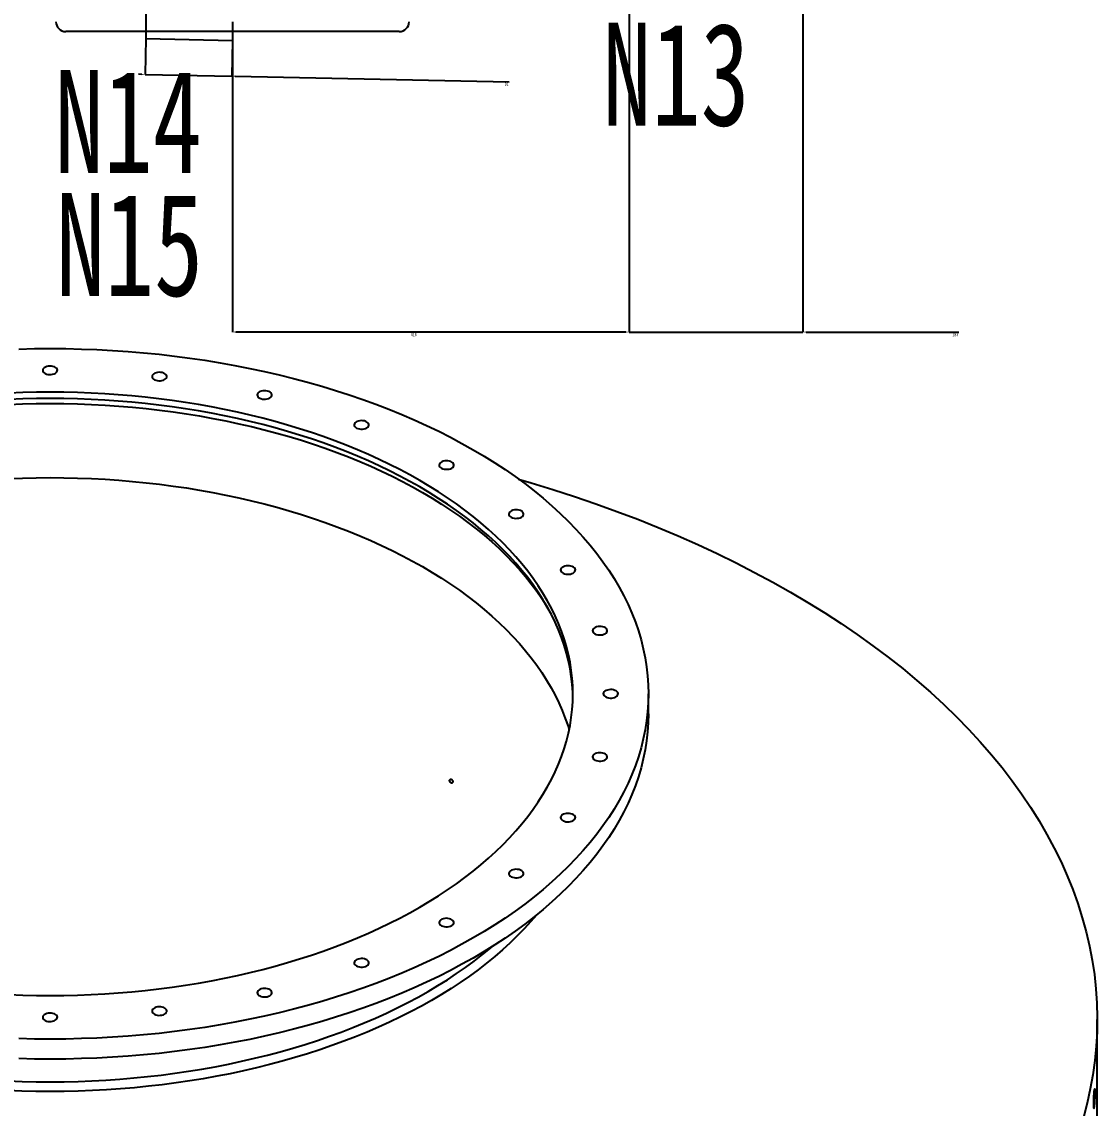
# Model space of a CAD drawing. Header units: millimetres. Extents: x -12403 to 8666, y -15213 to 13435.
# Drawn here: x 1464 to 2593, y -3204 to -2063 of the extents above; entities that cross this region are included whole.
import ezdxf

# ---------------------------------------------------------------- set-up
doc = ezdxf.new("R2010")
doc.units = ezdxf.units.MM
doc.header["$PDSIZE"] = -1
doc.layers.add('10', color=7, linetype='Continuous')
doc.styles.add('SLDTEXTSTYLE0', font='TXT', dxfattribs={"width": 0.7})
doc.dimstyles.new('SLDDIMSTYLE4', dxfattribs={"dimtxt": 3.5, "dimasz": 3.5, "dimexe": 0, "dimexo": 0.0625, "dimgap": 0.875, "dimtad": 2, "dimdec": 0, "dimrnd": 1e-09, "dimzin": 12, "dimdsep": 46, "dimtxsty": 'SLDTEXTSTYLE0', "dimcen": 0.09, "dimadec": 0, "dimazin": 3, "dimtfac": 1, "dimtdec": 0, "dimtmove": 0, "dimatfit": 0, "dimfxl": 0, "dimfrac": 2, "dimtolj": 1, "dimtzin": 12, "dimarcsym": 0})
doc.dimstyles.new('SLDDIMSTYLE5', dxfattribs={"dimtxt": 3.5, "dimasz": 3.5, "dimexe": 0, "dimexo": 0.0625, "dimgap": 0.875, "dimtad": 2, "dimdec": 0, "dimrnd": 1e-09, "dimzin": 12, "dimdsep": 46, "dimtxsty": 'SLDTEXTSTYLE0', "dimcen": 0.09, "dimadec": 0, "dimazin": 3, "dimtfac": 1, "dimtdec": 0, "dimtofl": 0, "dimtmove": 0, "dimatfit": 3, "dimfxl": 0, "dimfrac": 2, "dimtolj": 1, "dimtzin": 12, "dimarcsym": 0})

# ---------------------------------------------------------------- blocks, each defined once
blk = doc.blocks.new('_D_31')
at = {"layer": '10', "color": 0, "lineweight": -2, "transparency": 16777216}
for p, q in [((1594.4, -2080.6), (1593.7, -2118.2)), ((1685.5, -2082.5), (1684.7, -2120)), ((1590.2, -2118.1), (1586.7, -2118)), ((1593.7, -2118.2), (1684.7, -2120)), ((1688.2, -2120.1), (1975.8, -2125.9))]:
    blk.add_line(p, q, dxfattribs=at)
at = {"layer": '10', "color": 0, "transparency": 16777216}
for points in [[(1590.2, -2117.5), (1590.2, -2118.7), (1593.7, -2118.2)], [(1688.2, -2119.5), (1688.2, -2120.6), (1684.7, -2120)]]:
    blk.add_solid(points, dxfattribs=at)
at = {"layer": 'Defpoints', "color": 0, "transparency": 16777216}
for p in [(1594.4, -2080.6), (1685.5, -2082.4), (1684.7, -2120)]:
    blk.add_point(p, dxfattribs=at)
at = {"layer": '10', "color": 0, "transparency": 16777216, "insert": (1973.2, -2126.7), "char_height": 3.5, "attachment_point": 2, "rotation": 358.8436, "style": 'SLDTEXTSTYLE0'}
blk.add_mtext('\\A1;91', dxfattribs=at)
blk = doc.blocks.new('_D_32')
at = {"layer": '10', "color": 0, "lineweight": -2, "transparency": 16777216}
for p, q in [((2101.8, -1970.7), (2101.8, -2388.8)), ((1685.5, -2082.5), (1685.5, -2388.8)), ((2098.3, -2388.8), (1689, -2388.8))]:
    blk.add_line(p, q, dxfattribs=at)
at = {"layer": '10', "color": 0, "transparency": 16777216}
for points in [[(1689, -2388.3), (1689, -2389.4), (1685.5, -2388.8)], [(2098.3, -2388.3), (2098.3, -2389.4), (2101.8, -2388.8)]]:
    blk.add_solid(points, dxfattribs=at)
at = {"layer": 'Defpoints', "color": 0, "transparency": 16777216}
for p in [(2101.8, -1970.7), (1685.5, -2082.4), (1685.5, -2388.8)]:
    blk.add_point(p, dxfattribs=at)
at = {"layer": '10', "color": 0, "transparency": 16777216, "insert": (1875.7, -2389.7), "char_height": 3.5, "attachment_point": 2, "style": 'SLDTEXTSTYLE0'}
blk.add_mtext('\\A1;416', dxfattribs=at)
blk = doc.blocks.new('_D_33')
at = {"layer": '10', "color": 0, "lineweight": -2, "transparency": 16777216}
for p, q in [((2284.3, -1875.2), (2284.3, -2388.8)), ((2101.8, -1970.7), (2101.8, -2388.8)), ((2098.3, -2388.8), (2094.8, -2388.8)), ((2101.8, -2388.8), (2284.3, -2388.8)), ((2287.8, -2388.8), (2448.1, -2388.8))]:
    blk.add_line(p, q, dxfattribs=at)
at = {"layer": '10', "color": 0, "transparency": 16777216}
for points in [[(2098.3, -2388.3), (2098.3, -2389.4), (2101.8, -2388.8)], [(2287.8, -2388.3), (2287.8, -2389.4), (2284.3, -2388.8)]]:
    blk.add_solid(points, dxfattribs=at)
at = {"layer": 'Defpoints', "color": 0, "transparency": 16777216}
for p in [(2284.3, -1875.1), (2101.8, -1970.7), (2101.8, -2388.8)]:
    blk.add_point(p, dxfattribs=at)
at = {"layer": '10', "color": 0, "transparency": 16777216, "insert": (2444.4, -2389.7), "char_height": 3.5, "attachment_point": 2, "style": 'SLDTEXTSTYLE0'}
blk.add_mtext('\\A1;183', dxfattribs=at)

msp = doc.modelspace()

# ---------------------------------------------------------------- linework, layer by layer
at = {"color": 7, "linetype": 'Continuous', "lineweight": 25}
for p, q in [((1860.56, -2073.13), (1510.36, -2073.13)), ((2122.14, -2789.87), (2122.14, -2768.85)), ((2593.36, -5018.62), (2593.36, -3110.87)), ((2590.83, -3183.61), (2590.82, -3183.61))]:
    msp.add_line(p, q, dxfattribs=at)
at = {"color": 7, "linetype": 'Continuous', "lineweight": 25, "flags": 128}
for points in [[(1460.96, -2406.63), (1477.39, -2406.26), (1493.84, -2406.14), (1510.29, -2406.26), (1526.72, -2406.63), (1543.13, -2407.25), (1559.51, -2408.12), (1575.85, -2409.24), (1592.13, -2410.6), (1608.34, -2412.21), (1624.47, -2414.06), (1640.51, -2416.16), (1656.45, -2418.49), (1672.29, -2421.07), (1687.99, -2423.89), (1703.57, -2426.94), (1719, -2430.23), (1734.28, -2433.75), (1749.39, -2437.49), (1764.33, -2441.47), (1779.08, -2445.67), (1793.64, -2450.09), (1807.99, -2454.73), (1822.12, -2459.58), (1836.04, -2464.65), (1849.71, -2469.93), (1863.14, -2475.41), (1876.32, -2481.09), (1889.24, -2486.97), (1901.89, -2493.04), (1914.25, -2499.3), (1926.33, -2505.75), (1938.11, -2512.37), (1949.59, -2519.17), (1960.76, -2526.15), (1971.6, -2533.28), (1982.12, -2540.58), (1992.3, -2548.04), (2002.14, -2555.65), (2011.64, -2563.4), (2020.78, -2571.3), (2029.55, -2579.33), (2037.96, -2587.49), (2046, -2595.78), (2053.66, -2604.18), (2060.93, -2612.69), (2067.82, -2621.32), (2074.31, -2630.04), (2080.41, -2638.86), (2086.1, -2647.77), (2091.39, -2656.76), (2096.27, -2665.83), (2100.73, -2674.97), (2104.78, -2684.17), (2108.41, -2693.43), (2111.62, -2702.75), (2114.4, -2712.11), (2116.76, -2721.5), (2118.7, -2730.93), (2120.2, -2740.39), (2121.28, -2749.86), (2121.92, -2759.35), (2122.14, -2768.85), (2121.92, -2778.34), (2121.28, -2787.83), (2120.2, -2797.3), (2118.7, -2806.76), (2116.76, -2816.19), (2114.4, -2825.59), (2111.62, -2834.94), (2108.41, -2844.26), (2104.78, -2853.52), (2100.73, -2862.72), (2096.27, -2871.86), (2091.39, -2880.93), (2086.1, -2889.92), (2080.41, -2898.83), (2074.31, -2907.65), (2067.82, -2916.37), (2060.93, -2925), (2053.66, -2933.51), (2046, -2941.92), (2037.96, -2950.2), (2029.55, -2958.36), (2020.78, -2966.39), (2011.64, -2974.29), (2002.14, -2982.04), (1992.3, -2989.65), (1982.12, -2997.11), (1971.6, -3004.41), (1960.76, -3011.55), (1949.59, -3018.52), (1938.11, -3025.32), (1926.33, -3031.95), (1914.25, -3038.39), (1901.89, -3044.65), (1889.24, -3050.72), (1876.32, -3056.6), (1863.14, -3062.28), (1849.71, -3067.76), (1836.04, -3073.04), (1822.12, -3078.11), (1807.99, -3082.96), (1793.64, -3087.6), (1779.08, -3092.02), (1764.33, -3096.22), (1749.39, -3100.2), (1734.28, -3103.95), (1719, -3107.46), (1703.57, -3110.75), (1687.99, -3113.8), (1672.29, -3116.62), (1656.45, -3119.2), (1640.51, -3121.53), (1624.47, -3123.63), (1608.34, -3125.48), (1592.13, -3127.09), (1575.85, -3128.45), (1559.51, -3129.57), (1543.13, -3130.44), (1526.72, -3131.06), (1510.29, -3131.43), (1493.84, -3131.56), (1477.39, -3131.43), (1460.96, -3131.06)], [(1499.3, -2432.18), (1500.35, -2431.43), (1501.09, -2430.57), (1501.49, -2429.63), (1501.54, -2428.67), (1501.22, -2427.72), (1500.56, -2426.83), (1499.59, -2426.05), (1498.35, -2425.41), (1496.89, -2424.93), (1495.29, -2424.65), (1493.63, -2424.57), (1491.97, -2424.7), (1490.41, -2425.03), (1489, -2425.55), (1487.82, -2426.23), (1486.92, -2427.05), (1486.34, -2427.95), (1486.12, -2428.91), (1486.25, -2429.87), (1486.74, -2430.79), (1487.56, -2431.63), (1488.68, -2432.35), (1490.04, -2432.91), (1491.57, -2433.29), (1493.21, -2433.47), (1494.88, -2433.45), (1496.5, -2433.21), (1498, -2432.79), (1499.3, -2432.18)], [(1614.14, -2438.71), (1615.19, -2437.96), (1615.93, -2437.1), (1616.33, -2436.16), (1616.38, -2435.2), (1616.06, -2434.25), (1615.4, -2433.36), (1614.43, -2432.58), (1613.18, -2431.94), (1611.73, -2431.46), (1610.13, -2431.18), (1608.47, -2431.1), (1606.81, -2431.23), (1605.25, -2431.56), (1603.84, -2432.08), (1602.66, -2432.76), (1601.76, -2433.58), (1601.18, -2434.48), (1600.96, -2435.44), (1601.09, -2436.4), (1601.58, -2437.32), (1602.4, -2438.16), (1603.52, -2438.88), (1604.88, -2439.44), (1606.41, -2439.82), (1608.05, -2440), (1609.72, -2439.98), (1611.34, -2439.74), (1612.84, -2439.31), (1614.14, -2438.71)], [(1882.03, -2992.95), (1892.06, -2987), (1901.82, -2980.91), (1911.29, -2974.67), (1920.48, -2968.29), (1929.38, -2961.78), (1937.98, -2955.13), (1946.28, -2948.35), (1954.26, -2941.46), (1961.93, -2934.44), (1969.28, -2927.31), (1976.3, -2920.07), (1982.99, -2912.73), (1989.35, -2905.29), (1995.37, -2897.75), (2001.04, -2890.13), (2006.37, -2882.42), (2011.34, -2874.64), (2015.96, -2866.78), (2020.22, -2858.86), (2024.12, -2850.87), (2027.66, -2842.83), (2030.83, -2834.74), (2033.64, -2826.6), (2036.07, -2818.42), (2038.13, -2810.21), (2039.82, -2801.97), (2041.14, -2793.71), (2042.08, -2785.43), (2042.64, -2777.14), (2042.83, -2768.85), (2042.64, -2760.55), (2042.08, -2752.26), (2041.14, -2743.98), (2039.82, -2735.72), (2038.13, -2727.48), (2036.07, -2719.27), (2033.64, -2711.09), (2030.83, -2702.95), (2027.66, -2694.86), (2024.12, -2686.82), (2020.22, -2678.83), (2015.96, -2670.91), (2011.34, -2663.05), (2006.37, -2655.27), (2001.04, -2647.56), (1995.37, -2639.94), (1989.35, -2632.41), (1982.99, -2624.96), (1976.3, -2617.62), (1969.28, -2610.38), (1961.93, -2603.25), (1954.26, -2596.24), (1946.28, -2589.34), (1937.98, -2582.56), (1929.38, -2575.91), (1920.48, -2569.4), (1911.29, -2563.02), (1901.82, -2556.78), (1892.06, -2550.69), (1882.03, -2544.75), (1871.74, -2538.96), (1861.18, -2533.32), (1850.38, -2527.85), (1839.33, -2522.55), (1828.04, -2517.41), (1816.53, -2512.45), (1804.79, -2507.66), (1792.84, -2503.05), (1780.69, -2498.62), (1768.33, -2494.38), (1755.79, -2490.33), (1743.08, -2486.46), (1730.19, -2482.79), (1717.13, -2479.32), (1703.93, -2476.04), (1690.58, -2472.97), (1677.1, -2470.1), (1663.49, -2467.43), (1649.76, -2464.97), (1635.93, -2462.72), (1622, -2460.68), (1607.98, -2458.85), (1593.88, -2457.23), (1579.72, -2455.82), (1565.5, -2454.63), (1551.22, -2453.66), (1536.91, -2452.9), (1522.57, -2452.35), (1508.21, -2452.03), (1493.84, -2451.92), (1479.47, -2452.03), (1465.11, -2452.35), (1450.77, -2452.9)], [(1724.57, -2458.05), (1725.61, -2457.3), (1726.35, -2456.43), (1726.76, -2455.5), (1726.8, -2454.53), (1726.49, -2453.59), (1725.83, -2452.7), (1724.85, -2451.92), (1723.61, -2451.27), (1722.16, -2450.8), (1720.56, -2450.52), (1718.89, -2450.44), (1717.24, -2450.57), (1715.67, -2450.9), (1714.26, -2451.42), (1713.08, -2452.1), (1712.18, -2452.91), (1711.61, -2453.82), (1711.38, -2454.77), (1711.52, -2455.74), (1712.01, -2456.66), (1712.83, -2457.5), (1713.94, -2458.21), (1715.3, -2458.78), (1716.84, -2459.16), (1718.48, -2459.34), (1720.15, -2459.31), (1721.77, -2459.08), (1723.26, -2458.65), (1724.57, -2458.05)], [(1450.44, -2464.82), (1464.89, -2464.28), (1479.36, -2463.95), (1493.84, -2463.84), (1508.32, -2463.95), (1522.79, -2464.28), (1537.24, -2464.82), (1551.65, -2465.59), (1566.03, -2466.57), (1580.36, -2467.77), (1594.64, -2469.19), (1608.84, -2470.82), (1622.96, -2472.66), (1636.99, -2474.72), (1650.93, -2476.99), (1664.76, -2479.47), (1678.47, -2482.15), (1692.06, -2485.05), (1705.5, -2488.14), (1718.81, -2491.44), (1731.96, -2494.94), (1744.95, -2498.64), (1757.76, -2502.53), (1770.39, -2506.62), (1782.84, -2510.89), (1795.08, -2515.35), (1807.12, -2520), (1818.95, -2524.82), (1830.55, -2529.82), (1841.92, -2535), (1853.06, -2540.34), (1863.94, -2545.85), (1874.57, -2551.53), (1884.95, -2557.36), (1895.05, -2563.35), (1904.88, -2569.49), (1914.43, -2575.77), (1923.69, -2582.2), (1932.65, -2588.76), (1941.31, -2595.46), (1949.67, -2602.29), (1957.72, -2609.24), (1965.44, -2616.31), (1972.85, -2623.49), (1979.92, -2630.78), (1986.66, -2638.18), (1993.07, -2645.68), (1999.13, -2653.27), (2004.85, -2660.95), (2010.21, -2668.71), (2015.22, -2676.56), (2016.94, -2679.4)], [(2042.8, -2772.21), (2042.64, -2767.28), (2042.08, -2758.99), (2041.14, -2750.71), (2039.82, -2742.45), (2038.13, -2734.21), (2036.07, -2726), (2033.64, -2717.82), (2030.83, -2709.68), (2027.66, -2701.59), (2024.12, -2693.55), (2020.22, -2685.56), (2015.96, -2677.64), (2011.34, -2669.78), (2006.37, -2662), (2001.04, -2654.29), (1995.37, -2646.67), (1989.35, -2639.13), (1982.99, -2631.69), (1976.3, -2624.35), (1969.28, -2617.11), (1961.93, -2609.98), (1954.26, -2602.96), (1946.28, -2596.07), (1937.98, -2589.29), (1929.38, -2582.64), (1920.48, -2576.13), (1911.29, -2569.75), (1901.82, -2563.51), (1892.06, -2557.42), (1882.03, -2551.47), (1871.74, -2545.68), (1861.18, -2540.05), (1850.38, -2534.58), (1839.33, -2529.28), (1828.04, -2524.14), (1816.53, -2519.18), (1804.79, -2514.39), (1792.84, -2509.78), (1780.69, -2505.35), (1768.33, -2501.11), (1755.79, -2497.05), (1743.08, -2493.19), (1730.19, -2489.52), (1717.13, -2486.05), (1703.93, -2482.77), (1690.58, -2479.7), (1677.1, -2476.83), (1663.49, -2474.16), (1649.76, -2471.7), (1635.93, -2469.45), (1622, -2467.41), (1607.98, -2465.57), (1593.88, -2463.96), (1579.72, -2462.55), (1565.5, -2461.36), (1551.22, -2460.38), (1536.91, -2459.63), (1522.57, -2459.08), (1508.21, -2458.76), (1493.84, -2458.65), (1479.47, -2458.76), (1465.11, -2459.08), (1450.77, -2459.63)], [(1826.33, -2489.45), (1827.38, -2488.7), (1828.12, -2487.84), (1828.53, -2486.9), (1828.57, -2485.94), (1828.26, -2484.99), (1827.6, -2484.1), (1826.62, -2483.32), (1825.38, -2482.68), (1823.93, -2482.2), (1822.33, -2481.92), (1820.66, -2481.84), (1819.01, -2481.97), (1817.44, -2482.3), (1816.03, -2482.82), (1814.85, -2483.5), (1813.95, -2484.32), (1813.38, -2485.22), (1813.15, -2486.18), (1813.29, -2487.14), (1813.78, -2488.06), (1814.6, -2488.9), (1815.71, -2489.62), (1817.07, -2490.18), (1818.61, -2490.56), (1820.25, -2490.74), (1821.92, -2490.72), (1823.54, -2490.48), (1825.03, -2490.06), (1826.33, -2489.45)], [(1915.54, -2531.71), (1916.58, -2530.96), (1917.32, -2530.1), (1917.73, -2529.16), (1917.77, -2528.2), (1917.46, -2527.25), (1916.8, -2526.36), (1915.82, -2525.58), (1914.58, -2524.94), (1913.13, -2524.46), (1911.53, -2524.18), (1909.86, -2524.1), (1908.21, -2524.23), (1906.64, -2524.56), (1905.23, -2525.08), (1904.05, -2525.76), (1903.15, -2526.58), (1902.58, -2527.48), (1902.35, -2528.44), (1902.49, -2529.4), (1902.98, -2530.32), (1903.8, -2531.16), (1904.92, -2531.88), (1906.27, -2532.44), (1907.81, -2532.82), (1909.45, -2533), (1911.12, -2532.98), (1912.74, -2532.74), (1914.23, -2532.32), (1915.54, -2531.71)], [(1450.44, -2542.72), (1464.89, -2542.17), (1479.36, -2541.84), (1493.84, -2541.74), (1508.32, -2541.84), (1522.79, -2542.17), (1537.24, -2542.72), (1551.65, -2543.48), (1566.03, -2544.47), (1580.36, -2545.67), (1594.64, -2547.08), (1608.84, -2548.71), (1622.96, -2550.56), (1636.99, -2552.62), (1650.93, -2554.88), (1664.76, -2557.36), (1678.47, -2560.05), (1692.06, -2562.94), (1705.5, -2566.04), (1718.81, -2569.34), (1731.96, -2572.84), (1744.95, -2576.54), (1757.76, -2580.43), (1770.39, -2584.51), (1782.84, -2588.79), (1795.08, -2593.25), (1807.12, -2597.89), (1818.95, -2602.72), (1830.55, -2607.72), (1841.92, -2612.89), (1853.06, -2618.24), (1863.94, -2623.75), (1874.57, -2629.42), (1884.95, -2635.26), (1895.05, -2641.24), (1904.88, -2647.38), (1914.43, -2653.67), (1923.69, -2660.09), (1932.65, -2666.66), (1941.31, -2673.36), (1949.67, -2680.18), (1957.72, -2687.13), (1965.44, -2694.2), (1972.85, -2701.39), (1979.92, -2708.68), (1986.66, -2716.08), (1993.07, -2723.58), (1999.13, -2731.17), (2004.85, -2738.85), (2010.21, -2746.61), (2015.22, -2754.45), (2019.88, -2762.37), (2024.17, -2770.35), (2028.1, -2778.4), (2031.67, -2786.5), (2034.86, -2794.65), (2037.69, -2802.85), (2038.89, -2806.74)], [(1985.73, -2543.19), (1998.88, -2547.05), (2021.89, -2554.11), (2044.6, -2561.5), (2067, -2569.19), (2089.08, -2577.18), (2110.83, -2585.48), (2132.22, -2594.07), (2153.26, -2602.95), (2173.93, -2612.11), (2194.22, -2621.56), (2214.11, -2631.28), (2233.6, -2641.27), (2252.67, -2651.52), (2271.32, -2662.04), (2289.53, -2672.8), (2307.29, -2683.81), (2324.6, -2695.06), (2341.44, -2706.55), (2357.8, -2718.26), (2373.68, -2730.19), (2389.06, -2742.33), (2403.94, -2754.69), (2418.31, -2767.24), (2432.16, -2779.99), (2445.48, -2792.92), (2458.27, -2806.03), (2470.51, -2819.31), (2482.21, -2832.76), (2493.35, -2846.36), (2503.93, -2860.11), (2513.94, -2874), (2523.38, -2888.03), (2532.24, -2902.18), (2540.51, -2916.44), (2548.2, -2930.82), (2555.3, -2945.3), (2561.8, -2959.87), (2567.7, -2974.52), (2573, -2989.26), (2577.68, -3004.06), (2581.77, -3018.92), (2585.24, -3033.83), (2588.09, -3048.78), (2590.33, -3063.77), (2591.96, -3078.79), (2592.97, -3093.82), (2593.36, -3108.87), (2593.13, -3123.91), (2592.29, -3138.95), (2590.83, -3153.97), (2588.75, -3168.97), (2586.05, -3183.94), (2582.75, -3198.86), (2578.83, -3213.74)], [(1988.74, -2583.21), (1989.79, -2582.45), (1990.53, -2581.59), (1990.93, -2580.66), (1990.98, -2579.69), (1990.66, -2578.74), (1990, -2577.86), (1989.03, -2577.07), (1987.79, -2576.43), (1986.33, -2575.96), (1984.74, -2575.67), (1983.07, -2575.6), (1981.42, -2575.73), (1979.85, -2576.06), (1978.44, -2576.58), (1977.26, -2577.26), (1976.36, -2578.07), (1975.78, -2578.98), (1975.56, -2579.93), (1975.69, -2580.89), (1976.18, -2581.82), (1977.01, -2582.65), (1978.12, -2583.37), (1979.48, -2583.94), (1981.01, -2584.32), (1982.65, -2584.5), (1984.32, -2584.47), (1985.94, -2584.24), (1987.44, -2583.81), (1988.74, -2583.21)], [(2043.14, -2641.96), (2044.18, -2641.2), (2044.93, -2640.34), (2045.33, -2639.4), (2045.38, -2638.44), (2045.06, -2637.49), (2044.4, -2636.61), (2043.43, -2635.82), (2042.18, -2635.18), (2040.73, -2634.71), (2039.13, -2634.42), (2037.47, -2634.35), (2035.81, -2634.48), (2034.24, -2634.81), (2032.84, -2635.33), (2031.66, -2636.01), (2030.76, -2636.82), (2030.18, -2637.73), (2029.95, -2638.68), (2030.09, -2639.64), (2030.58, -2640.57), (2031.4, -2641.4), (2032.52, -2642.12), (2033.87, -2642.68), (2035.41, -2643.07), (2037.05, -2643.25), (2038.72, -2643.22), (2040.34, -2642.99), (2041.84, -2642.56), (2043.14, -2641.96)], [(2076.64, -2705.7), (2077.68, -2704.95), (2078.42, -2704.09), (2078.83, -2703.15), (2078.87, -2702.19), (2078.56, -2701.24), (2077.9, -2700.36), (2076.92, -2699.57), (2075.68, -2698.93), (2074.23, -2698.45), (2072.63, -2698.17), (2070.96, -2698.09), (2069.31, -2698.22), (2067.74, -2698.56), (2066.33, -2699.07), (2065.15, -2699.76), (2064.25, -2700.57), (2063.68, -2701.47), (2063.45, -2702.43), (2063.59, -2703.39), (2064.08, -2704.31), (2064.9, -2705.15), (2066.01, -2705.87), (2067.37, -2706.43), (2068.91, -2706.81), (2070.55, -2707), (2072.22, -2706.97), (2073.84, -2706.74), (2075.33, -2706.31), (2076.64, -2705.7)], [(2087.95, -2772), (2088.99, -2771.25), (2089.74, -2770.38), (2090.14, -2769.45), (2090.18, -2768.48), (2089.87, -2767.54), (2089.21, -2766.65), (2088.23, -2765.87), (2086.99, -2765.22), (2085.54, -2764.75), (2083.94, -2764.47), (2082.27, -2764.39), (2080.62, -2764.52), (2079.05, -2764.85), (2077.64, -2765.37), (2076.46, -2766.05), (2075.56, -2766.86), (2074.99, -2767.77), (2074.76, -2768.72), (2074.9, -2769.69), (2075.39, -2770.61), (2076.21, -2771.45), (2077.33, -2772.16), (2078.68, -2772.73), (2080.22, -2773.11), (2081.86, -2773.29), (2083.53, -2773.26), (2085.15, -2773.03), (2086.64, -2772.6), (2087.95, -2772)], [(2122.14, -2789.87), (2121.92, -2799.37), (2121.28, -2808.85), (2120.2, -2818.33), (2118.7, -2827.78), (2116.76, -2837.21), (2114.4, -2846.61), (2111.62, -2855.97), (2108.41, -2865.28), (2104.78, -2874.54), (2100.73, -2883.75), (2096.27, -2892.89), (2091.39, -2901.95), (2086.1, -2910.95), (2080.41, -2919.85), (2074.31, -2928.67), (2067.82, -2937.4), (2060.93, -2946.02), (2053.66, -2954.54), (2046, -2962.94), (2037.96, -2971.23), (2029.55, -2979.39), (2020.78, -2987.42), (2011.64, -2995.31), (2002.14, -3003.07), (1992.3, -3010.68), (1982.12, -3018.13), (1971.6, -3025.43), (1960.76, -3032.57), (1949.59, -3039.54), (1938.11, -3046.35), (1926.33, -3052.97), (1914.25, -3059.42), (1901.89, -3065.68), (1889.24, -3071.75), (1876.32, -3077.63), (1863.14, -3083.31), (1849.71, -3088.79), (1836.04, -3094.07), (1822.12, -3099.13), (1807.99, -3103.99), (1793.64, -3108.63), (1779.08, -3113.05), (1764.33, -3117.25), (1749.39, -3121.22), (1734.28, -3124.97), (1719, -3128.49), (1703.57, -3131.78), (1687.99, -3134.83), (1672.29, -3137.64), (1656.45, -3140.22), (1640.51, -3142.56), (1624.47, -3144.66), (1608.34, -3146.51), (1592.13, -3148.12), (1575.85, -3149.48), (1559.51, -3150.59), (1543.13, -3151.46), (1526.72, -3152.08), (1510.29, -3152.46), (1493.84, -3152.58), (1477.39, -3152.46), (1460.96, -3152.08)], [(2076.64, -2838.29), (2077.68, -2837.54), (2078.42, -2836.68), (2078.83, -2835.74), (2078.87, -2834.78), (2078.56, -2833.83), (2077.9, -2832.95), (2076.92, -2832.16), (2075.68, -2831.52), (2074.23, -2831.04), (2072.63, -2830.76), (2070.96, -2830.68), (2069.31, -2830.81), (2067.74, -2831.15), (2066.33, -2831.66), (2065.15, -2832.35), (2064.25, -2833.16), (2063.68, -2834.06), (2063.45, -2835.02), (2063.59, -2835.98), (2064.08, -2836.9), (2064.9, -2837.74), (2066.01, -2838.46), (2067.37, -2839.02), (2068.91, -2839.4), (2070.55, -2839.59), (2072.22, -2839.56), (2073.84, -2839.33), (2075.33, -2838.9), (2076.64, -2838.29)], [(1915.17, -2862.22), (1914.44, -2861.91), (1913.82, -2861.4), (1913.41, -2860.76), (1913.27, -2860.08), (1913.41, -2859.47), (1913.5, -2859.33)], [(2043.14, -2902.04), (2044.18, -2901.29), (2044.93, -2900.43), (2045.33, -2899.49), (2045.38, -2898.53), (2045.06, -2897.58), (2044.4, -2896.69), (2043.43, -2895.91), (2042.18, -2895.27), (2040.73, -2894.79), (2039.13, -2894.51), (2037.47, -2894.43), (2035.81, -2894.56), (2034.24, -2894.89), (2032.84, -2895.41), (2031.66, -2896.09), (2030.76, -2896.91), (2030.18, -2897.81), (2029.95, -2898.77), (2030.09, -2899.73), (2030.58, -2900.65), (2031.4, -2901.49), (2032.52, -2902.21), (2033.87, -2902.77), (2035.41, -2903.15), (2037.05, -2903.33), (2038.72, -2903.31), (2040.34, -2903.07), (2041.84, -2902.65), (2043.14, -2902.04)], [(1988.74, -2960.79), (1989.79, -2960.04), (1990.53, -2959.18), (1990.93, -2958.24), (1990.98, -2957.28), (1990.66, -2956.33), (1990, -2955.44), (1989.03, -2954.66), (1987.79, -2954.02), (1986.33, -2953.54), (1984.74, -2953.26), (1983.07, -2953.18), (1981.42, -2953.31), (1979.85, -2953.64), (1978.44, -2954.16), (1977.26, -2954.84), (1976.36, -2955.66), (1975.78, -2956.56), (1975.56, -2957.52), (1975.69, -2958.48), (1976.18, -2959.4), (1977.01, -2960.24), (1978.12, -2960.96), (1979.48, -2961.52), (1981.01, -2961.9), (1982.65, -2962.08), (1984.32, -2962.06), (1985.94, -2961.82), (1987.44, -2961.4), (1988.74, -2960.79)], [(1450.77, -3084.79), (1465.11, -3085.34), (1479.47, -3085.66), (1493.84, -3085.77), (1508.21, -3085.66), (1522.57, -3085.34), (1536.91, -3084.79), (1551.22, -3084.03), (1565.5, -3083.06), (1579.72, -3081.87), (1593.88, -3080.46), (1607.98, -3078.85), (1622, -3077.01), (1635.93, -3074.97), (1649.76, -3072.72), (1663.49, -3070.26), (1677.1, -3067.59), (1690.58, -3064.72), (1703.93, -3061.65), (1717.13, -3058.37), (1730.19, -3054.9), (1743.08, -3051.23), (1755.79, -3047.36), (1768.33, -3043.31), (1780.69, -3039.07), (1792.84, -3034.64), (1804.79, -3030.03), (1816.53, -3025.24), (1828.04, -3020.28), (1839.33, -3015.14), (1850.38, -3009.84), (1861.18, -3004.37), (1871.74, -2998.73), (1882.03, -2992.95)], [(1915.54, -3012.29), (1916.58, -3011.53), (1917.32, -3010.67), (1917.73, -3009.73), (1917.77, -3008.77), (1917.46, -3007.82), (1916.8, -3006.94), (1915.82, -3006.15), (1914.58, -3005.51), (1913.13, -3005.04), (1911.53, -3004.75), (1909.86, -3004.67), (1908.21, -3004.81), (1906.64, -3005.14), (1905.23, -3005.66), (1904.05, -3006.34), (1903.15, -3007.15), (1902.58, -3008.06), (1902.35, -3009.01), (1902.49, -3009.97), (1902.98, -3010.89), (1903.8, -3011.73), (1904.92, -3012.45), (1906.27, -3013.01), (1907.81, -3013.4), (1909.45, -3013.58), (1911.12, -3013.55), (1912.74, -3013.32), (1914.23, -3012.89), (1915.54, -3012.29)], [(1826.33, -3054.55), (1827.38, -3053.8), (1828.12, -3052.93), (1828.53, -3052), (1828.57, -3051.03), (1828.26, -3050.08), (1827.6, -3049.2), (1826.62, -3048.42), (1825.38, -3047.77), (1823.93, -3047.3), (1822.33, -3047.01), (1820.66, -3046.94), (1819.01, -3047.07), (1817.44, -3047.4), (1816.03, -3047.92), (1814.85, -3048.6), (1813.95, -3049.41), (1813.38, -3050.32), (1813.15, -3051.27), (1813.29, -3052.23), (1813.78, -3053.16), (1814.6, -3054), (1815.71, -3054.71), (1817.07, -3055.28), (1818.61, -3055.66), (1820.25, -3055.84), (1821.92, -3055.81), (1823.54, -3055.58), (1825.03, -3055.15), (1826.33, -3054.55)], [(1724.57, -3085.95), (1725.61, -3085.2), (1726.35, -3084.33), (1726.76, -3083.4), (1726.8, -3082.43), (1726.49, -3081.49), (1725.83, -3080.6), (1724.85, -3079.82), (1723.61, -3079.17), (1722.16, -3078.7), (1720.56, -3078.42), (1718.89, -3078.34), (1717.24, -3078.47), (1715.67, -3078.8), (1714.26, -3079.32), (1713.08, -3080), (1712.18, -3080.81), (1711.61, -3081.72), (1711.38, -3082.68), (1711.52, -3083.64), (1712.01, -3084.56), (1712.83, -3085.4), (1713.94, -3086.12), (1715.3, -3086.68), (1716.84, -3087.06), (1718.48, -3087.24), (1720.15, -3087.21), (1721.77, -3086.98), (1723.26, -3086.55), (1724.57, -3085.95)], [(1499.3, -3111.82), (1500.35, -3111.06), (1501.09, -3110.2), (1501.49, -3109.27), (1501.54, -3108.3), (1501.22, -3107.35), (1500.56, -3106.47), (1499.59, -3105.68), (1498.35, -3105.04), (1496.89, -3104.57), (1495.29, -3104.28), (1493.63, -3104.21), (1491.97, -3104.34), (1490.41, -3104.67), (1489, -3105.19), (1487.82, -3105.87), (1486.92, -3106.68), (1486.34, -3107.59), (1486.12, -3108.54), (1486.25, -3109.5), (1486.74, -3110.43), (1487.56, -3111.26), (1488.68, -3111.98), (1490.04, -3112.55), (1491.57, -3112.93), (1493.21, -3113.11), (1494.88, -3113.08), (1496.5, -3112.85), (1498, -3112.42), (1499.3, -3111.82)], [(1614.14, -3105.29), (1615.19, -3104.54), (1615.93, -3103.67), (1616.33, -3102.74), (1616.38, -3101.77), (1616.06, -3100.82), (1615.4, -3099.94), (1614.43, -3099.16), (1613.18, -3098.51), (1611.73, -3098.04), (1610.13, -3097.75), (1608.47, -3097.68), (1606.81, -3097.81), (1605.25, -3098.14), (1603.84, -3098.66), (1602.66, -3099.34), (1601.76, -3100.15), (1601.18, -3101.06), (1600.96, -3102.01), (1601.09, -3102.97), (1601.58, -3103.9), (1602.4, -3104.74), (1603.52, -3105.45), (1604.88, -3106.02), (1606.41, -3106.4), (1608.05, -3106.58), (1609.72, -3106.55), (1611.34, -3106.32), (1612.84, -3105.89), (1614.14, -3105.29)], [(2590.4, -3202.32), (2590.55, -3201), (2590.69, -3199.41), (2590.82, -3197.6), (2590.93, -3195.66), (2591.03, -3193.65), (2591.1, -3191.64), (2591.14, -3189.73), (2591.15, -3187.98), (2591.14, -3186.45), (2591.1, -3185.21), (2591.03, -3184.3), (2590.93, -3183.76), (2590.82, -3183.62), (2590.69, -3183.87), (2590.55, -3184.5), (2590.4, -3185.49)], [(2590.4, -3185.49), (2590.25, -3186.81), (2590.11, -3188.4), (2589.98, -3190.21), (2589.86, -3192.15), (2589.77, -3194.16), (2589.7, -3196.17), (2589.66, -3198.08), (2589.64, -3199.84), (2589.66, -3201.36), (2589.7, -3202.6), (2589.77, -3203.51), (2589.86, -3204.05), (2589.98, -3204.19), (2590.11, -3203.94), (2590.25, -3203.31), (2590.4, -3202.32)]]:
    msp.add_lwpolyline(points, dxfattribs=at)
at = {"color": 8, "linetype": 'Continuous', "lineweight": 25, "flags": 128}
for points in [[(2004.45, -3001.22), (1998.59, -3008.05), (1991.69, -3015.63), (1984.44, -3023.1), (1976.86, -3030.46), (1968.95, -3037.7), (1960.71, -3044.82), (1952.15, -3051.81), (1943.27, -3058.67), (1934.09, -3065.39), (1924.61, -3071.97), (1914.83, -3078.41), (1904.76, -3084.7), (1894.41, -3090.83), (1883.79, -3096.8), (1872.9, -3102.62), (1861.75, -3108.26), (1850.35, -3113.74), (1838.7, -3119.04), (1826.82, -3124.16), (1814.71, -3129.1), (1802.38, -3133.86), (1789.83, -3138.42), (1777.09, -3142.8), (1764.15, -3146.98), (1751.02, -3150.97), (1737.72, -3154.76), (1724.26, -3158.34), (1710.63, -3161.72), (1696.85, -3164.89), (1682.94, -3167.86), (1668.9, -3170.61), (1654.73, -3173.15), (1640.46, -3175.47), (1626.09, -3177.58), (1611.62, -3179.47), (1597.08, -3181.14), (1582.46, -3182.59), (1567.78, -3183.82), (1553.05, -3184.82), (1538.29, -3185.61), (1523.49, -3186.17), (1508.67, -3186.5), (1493.84, -3186.62), (1479.01, -3186.5), (1464.19, -3186.17), (1449.39, -3185.61)], [(1449.8, -3175.36), (1464.46, -3175.91), (1479.14, -3176.25), (1493.84, -3176.36), (1508.53, -3176.25), (1523.22, -3175.91), (1537.88, -3175.36), (1552.52, -3174.58), (1567.11, -3173.59), (1581.65, -3172.37), (1596.14, -3170.93), (1610.55, -3169.28), (1624.88, -3167.41), (1639.13, -3165.32), (1653.27, -3163.01), (1667.31, -3160.5), (1681.22, -3157.77), (1695.01, -3154.84), (1708.66, -3151.69), (1722.16, -3148.34), (1735.51, -3144.79), (1748.69, -3141.04), (1761.69, -3137.09), (1774.51, -3132.94), (1787.14, -3128.61), (1799.57, -3124.08), (1811.79, -3119.37), (1823.79, -3114.47), (1835.57, -3109.39), (1847.11, -3104.14), (1858.41, -3098.72), (1869.46, -3093.12), (1880.25, -3087.36), (1890.77, -3081.44), (1901.03, -3075.37), (1911, -3069.14), (1920.69, -3062.76), (1930.09, -3056.24), (1939.19, -3049.57), (1947.98, -3042.78), (1956.46, -3035.85), (1959.02, -3033.68)]]:
    msp.add_lwpolyline(points, dxfattribs=at)
at = {"color": 7, "linetype": 'Continuous', "lineweight": 25}
for centre, radius, start, end in [((1510.36, -2062.83), 10.3, 180, 270), ((1860.56, -2062.83), 10.3, 270, 0), ((1915.65, -2860.76), 1.54, 251.49654, 320.16512)]:
    msp.add_arc(centre, radius, start, end, dxfattribs=at)
for points, knots in [([(1915.17, -2858.85), (1915.08, -2858.84), (1914.78, -2858.78), (1914.28, -2858.8), (1913.76, -2859.02), (1913.44, -2859.36), (1913.27, -2859.79), (1913.24, -2860.29), (1913.43, -2860.89), (1913.82, -2861.44), (1914.35, -2861.9), (1914.83, -2862.13), (1915.11, -2862.2), (1915.17, -2862.22)], [0, 0, 0, 0, 0.0438265, 0.1511552, 0.2585024, 0.3658304, 0.4330266, 0.5403545, 0.647692, 0.7549981, 0.8623437, 0.9696745, 1, 1, 1, 1]), ([(1915.17, -2862.22), (1915.32, -2862.25), (1915.69, -2862.31), (1916.23, -2862.23), (1916.64, -2861.99), (1916.94, -2861.63), (1917.09, -2861.18), (1917.05, -2860.6), (1916.8, -2860.01), (1916.36, -2859.48), (1915.79, -2859.06), (1915.37, -2858.92), (1915.17, -2858.85)], [0, 0, 0, 0, 0.0772511, 0.1845964, 0.291957, 0.3591332, 0.4664721, 0.5738121, 0.6811869, 0.7885102, 0.8958501, 1, 1, 1, 1]), ([(2590.4, -3185.49), (2590.4, -3185.47), (2590.49, -3184.79), (2590.64, -3183.81), (2590.76, -3183.74), (2590.82, -3183.71)], [0, 0, 0, 0, 0.0174387, 0.5641748, 1, 1, 1, 1]), ([(2589.95, -3204.05), (2589.91, -3204.07), (2589.79, -3204.15), (2589.66, -3203), (2589.58, -3200.82), (2589.6, -3197.81), (2589.71, -3194.37), (2589.9, -3190.89), (2590.14, -3187.72), (2590.31, -3186.23), (2590.4, -3185.49)], [0, 0, 0, 0, 0.0689474, 0.202555, 0.3361652, 0.4697739, 0.6033771, 0.7369843, 0.8705945, 1, 1, 1, 1])]:
    msp.add_open_spline(points, degree=3, knots=knots, dxfattribs=at)
at = {"layer": '10'}
for p, q in [((1594.44, -2048.76), (1594.44, -2080.57)), ((1685.46, -2062.83), (1685.46, -2101.98)), ((1594.44, -2080.57), (1685.46, -2082.41))]:
    msp.add_line(p, q, dxfattribs=at)

# ---------------------------------------------------------------- texts
at = {"layer": '10', "char_height": 108.15, "attachment_point": 1, "style": 'SLDTEXTSTYLE0'}
for s, insert in [('N13', (2073.92, -2063.79)), ('N14', (1498.71, -2113.44)), ('N15', (1500.06, -2242.68))]:
    msp.add_mtext(s, dxfattribs=dict(at, insert=insert))

# ---------------------------------------------------------------- dimensions: what is measured, and where the dimension line sits
at = {"layer": '10'}
for base, p1, p2, dimstyle, picture, middle in [((2101.82, -2388.84), (2284.34, -1875.13), (2101.82, -1970.65), 'SLDDIMSTYLE4', '_D_33', (2444.39, -2388.84)), ((1685.46, -2388.84), (2101.82, -1970.65), (1685.46, -2082.41), 'SLDDIMSTYLE5', '_D_32', (1875.67, -2388.84))]:
    dim = msp.add_linear_dim(base=base, p1=p1, p2=p2, dimstyle=dimstyle, dxfattribs=at)
    dim.commit()
    dim.dimension.update_dxf_attribs({"geometry": picture, "text_midpoint": middle, "dimtype": 160})
dim = msp.add_linear_dim(base=(1684.7, -2119.99), p1=(1594.44, -2080.57), p2=(1685.46, -2082.41), angle=358.84362, dimstyle='SLDDIMSTYLE4', dxfattribs=at)
dim.commit()
dim.dimension.update_dxf_attribs({"geometry": '_D_31', "text_midpoint": (1973.26, -2125.81), "dimtype": 160})

doc.saveas('drawing.dxf')
